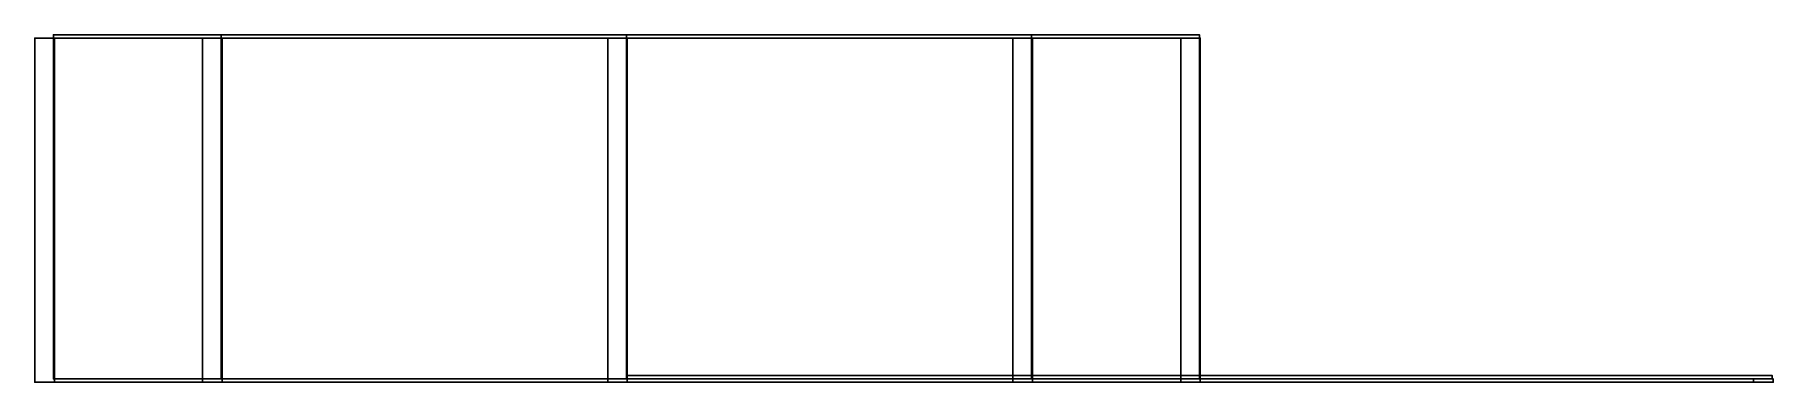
# Model space of a CAD drawing. Extents: x -18.1 to 35, y -3.5 to 7.1.
import ezdxf

# ---------------------------------------------------------------- set-up
doc = ezdxf.new("R2010")
doc.units = 0
doc.header["$MEASUREMENT"] = 0
doc.layers.add('CONTORNO', color=1, linetype='Continuous')
doc.layers.add('CORPO', color=253, linetype='Continuous')

msp = doc.modelspace()

# ---------------------------------------------------------------- linework, layer by layer
at = {"layer": 'CONTORNO', "linetype": 'ByBlock'}
for points, elevation in [([(-0.571, -3.546), (-0.571, -3.446), (34.429, -3.446), (34.429, -3.546), (-0.571, -3.546)], 990.019), ([(0, -3.446), (0, -3.346), (35, -3.346), (35, -3.446), (0, -3.446)], -17.5), ([(0.028, -3.546), (0.028, -3.446), (35.028, -3.446), (35.028, -3.546), (0.028, -3.546)], 1997.5)]:
    msp.add_lwpolyline(points, dxfattribs=dict(at, elevation=elevation))
at = {"layer": 'CORPO', "extrusion": (0, 1, 1e-16)}
for p, q in [((-5.029, -3.446, 16.665), (-5, -3.446, 990.729)), ((-5, -3.446, 1024.271), (-5, -3.446, 1998.229)), ((5.029, -3.446, 16.762), (5, -3.446, 990.729)), ((5, -3.446, 1024.271), (5, -3.446, 1998.229))]:
    msp.add_line(p, q, dxfattribs=at)
for centre in [(0, 0, -3.446), (0, 1007.5, -3.446), (0, 2015, -3.446)]:
    msp.add_circle(centre, 17.5, dxfattribs=at)
at = {"layer": 'CORPO'}
for points, invisible_edges in [([(-12.374, 7.054, 12.374), (-17.5, 7.054), (12.374, 7.054, -12.374), (17.5, 7.054)], 10), ([(0, 7.054, -17.5), (-12.374, 7.054, -12.374), (-17.5, 7.054), (12.374, 7.054, -12.374)], 4), ([(12.374, 7.054, 12.374), (0, 7.054, 17.5), (-12.374, 7.054, 12.374), (17.5, 7.054)], 4)]:
    msp.add_3dface(points, dxfattribs=dict(at, invisible_edges=invisible_edges))
for points in [[(-17.164, -3.446, -3.415), (-17.163, -3.446, 3.42), (-17.5, -3.446), (-17.164, -3.446, -3.415)], [(-17.171, -3.446, 1004.123), (-17.134, -3.446, 1011.006), (-17.5, -3.446, 1007.509), (-17.171, -3.446, 1004.123)], [(-17.143, -3.446, 2011.631), (-17.106, -3.446, 2018.514), (-17.472, -3.446, 2015.017), (-17.143, -3.446, 2011.631)], [(-16.137, -3.446, 1000.883), (-17.171, -3.446, 1004.123), (-17.134, -3.446, 1011.006), (-16.157, -3.446, 1014.24)], [(-16.165, -3.446, -6.703), (-17.164, -3.446, -3.415), (-17.163, -3.446, 3.42), (-16.186, -3.446, 6.654)], [(-16.175, -3.446, 2008.321), (-17.143, -3.446, 2011.631), (-17.106, -3.446, 2018.514), (-16.129, -3.446, 2021.748)], [(-14.546, -3.446, 9.73), (-16.186, -3.446, 6.654), (-16.165, -3.446, -6.703), (-14.55, -3.446, -9.723)], [(-14.49, -3.446, 2024.824), (-16.129, -3.446, 2021.748), (-16.175, -3.446, 2008.321), (-14.494, -3.446, 2005.372)], [(-14.517, -3.446, 1017.316), (-16.157, -3.446, 1014.24), (-16.137, -3.446, 1000.883), (-14.522, -3.446, 997.863)], [(-12.322, -3.446, -12.427), (-14.55, -3.446, -9.723), (-14.546, -3.446, 9.73), (-12.346, -3.446, 12.403)], [(-12.293, -3.446, 995.159), (-14.522, -3.446, 997.863), (-14.517, -3.446, 1017.316), (-12.317, -3.446, 1019.931)], [(-12.341, -3.446, 2002.592), (-14.494, -3.446, 2005.372), (-14.49, -3.446, 2024.824), (-12.289, -3.446, 2027.44)], [(-9.72, -3.446, 14.552), (-12.346, -3.446, 12.403), (-12.322, -3.446, -12.427), (-9.591, -3.446, -14.637)], [(-9.664, -3.446, 2029.58), (-12.289, -3.446, 2027.44), (-12.341, -3.446, 2002.592), (-9.578, -3.446, 2000.354)], [(-9.692, -3.446, 1022.071), (-12.317, -3.446, 1019.931), (-12.293, -3.446, 995.159), (-9.563, -3.446, 992.949)], [(-6.698, -3.446, -16.167), (-9.591, -3.446, -14.637), (-9.72, -3.446, 14.552), (-6.696, -3.446, 16.168)], [(-6.704, -3.446, 991.335), (-9.563, -3.446, 992.949), (-9.692, -3.446, 1022.071), (-6.667, -3.446, 1023.68)], [(-6.676, -3.446, 1998.843), (-9.578, -3.446, 2000.354), (-9.664, -3.446, 2029.58), (-6.639, -3.446, 2031.189)], [(-5, -3.446, 1024.271), (-6.667, -3.446, 1023.68), (-6.704, -3.446, 991.335), (-5, -3.446, 990.729)], [(-5.029, -3.446, 16.665), (-6.696, -3.446, 16.168), (-6.698, -3.446, -16.167), (-5.37, -3.446, -16.537)], [(-4.972, -3.446, 2031.779), (-6.639, -3.446, 2031.189), (-6.676, -3.446, 1998.843), (-4.972, -3.446, 1998.238)], [(-5.37, -3.446, -16.537), (-3.301, -3.446, -17.186), (-3.39, -3.446, 17.168), (-5.029, -3.446, 16.665)], [(-5, -3.446, 990.729), (-3.096, -3.446, 990.276), (-3.39, -3.446, 17.168), (-5.029, -3.446, 16.665)], [(-5, -3.446, 1998.238), (-3.068, -3.446, 1997.784), (-3.052, -3.446, 1024.73), (-5, -3.446, 1024.271)], [(-5, -3.446, 990.729), (-3.096, -3.446, 990.276), (-3.052, -3.446, 1024.73), (-5, -3.446, 1024.271)], [(-4.972, -3.446, 1998.238), (-3.068, -3.446, 1997.784), (-3.024, -3.446, 2032.238), (-4.972, -3.446, 2031.779)], [(-3.39, -3.446, 17.168), (-1.146, -3.446, 17.385), (-1.141, -3.446, 990.037), (-3.096, -3.446, 990.276)], [(-3.39, -3.446, 17.168), (-1.146, -3.446, 17.385), (-1.527, -3.446, -17.347), (-3.301, -3.446, -17.186)], [(-3.052, -3.446, 1024.73), (-1.117, -3.446, 1024.971), (-1.141, -3.446, 990.037), (-3.096, -3.446, 990.276)], [(-3.052, -3.446, 1024.73), (-1.117, -3.446, 1024.971), (-1.114, -3.446, 1997.546), (-3.068, -3.446, 1997.784)], [(-3.024, -3.446, 2032.238), (-1.089, -3.446, 2032.479), (-1.114, -3.446, 1997.546), (-3.068, -3.446, 1997.784)], [(-1.527, -3.446, -17.347), (0, -3.446, -17.5), (0, -3.446, 17.5), (-1.146, -3.446, 17.385)], [(-1.141, -3.446, 990.037), (0, -3.446, 990), (0, -3.446, 17.5), (-1.146, -3.446, 17.385)], [(-1.141, -3.446, 990.037), (0, -3.446, 990), (0.028, -3.446, 1025.008), (-1.117, -3.446, 1024.971)], [(-1.114, -3.446, 1997.546), (0.028, -3.446, 1997.508), (0.028, -3.446, 1025.008), (-1.117, -3.446, 1024.971)], [(-1.114, -3.446, 1997.546), (0.028, -3.446, 1997.508), (0.056, -3.446, 2032.517), (-1.089, -3.446, 2032.479)], [(0, -3.446, 17.5), (2.022, -3.446, 17.383), (2.013, -3.446, 990.116), (0, -3.446, 990)], [(0, -3.446, -17.5), (2.029, -3.446, -17.302), (2.022, -3.446, 17.383), (0, -3.446, 17.5)], [(0, -3.446, 990), (2.013, -3.446, 990.116), (2.05, -3.446, 1024.891), (0.028, -3.446, 1025.008)], [(0.028, -3.446, 1025.008), (2.05, -3.446, 1024.891), (2.04, -3.446, 1997.624), (0.028, -3.446, 1997.508)], [(0.028, -3.446, 1997.508), (2.04, -3.446, 1997.624), (2.077, -3.446, 2032.399), (0.056, -3.446, 2032.517)], [(2.013, -3.446, 990.116), (3.534, -3.446, 990.36), (3.533, -3.446, 17.14), (2.022, -3.446, 17.383)], [(2.05, -3.446, 1024.891), (3.562, -3.446, 1024.648), (3.534, -3.446, 990.36), (2.013, -3.446, 990.116)], [(2.022, -3.446, 17.383), (3.533, -3.446, 17.14), (3.455, -3.446, -17.156), (2.029, -3.446, -17.302)], [(2.04, -3.446, 1997.624), (3.562, -3.446, 1997.869), (3.561, -3.446, 1024.648), (2.05, -3.446, 1024.891)], [(2.077, -3.446, 2032.399), (3.59, -3.446, 2032.156), (3.562, -3.446, 1997.869), (2.04, -3.446, 1997.624)], [(3.455, -3.446, -17.156), (5.064, -3.446, -16.667), (5.029, -3.446, 16.762), (3.533, -3.446, 17.14)], [(3.533, -3.446, 17.14), (5.029, -3.446, 16.762), (5, -3.446, 990.729), (3.534, -3.446, 990.36)], [(3.534, -3.446, 990.36), (5, -3.446, 990.729), (5, -3.446, 1024.271), (3.562, -3.446, 1024.648)], [(3.561, -3.446, 1024.648), (5, -3.446, 1024.271), (5, -3.446, 1998.229), (3.562, -3.446, 1997.869)], [(3.562, -3.446, 1997.869), (5.028, -3.446, 1998.238), (5.028, -3.446, 2031.757), (3.59, -3.446, 2032.156)], [(5, -3.446, 1024.271), (6.78, -3.446, 1023.633), (6.74, -3.446, 991.35), (5, -3.446, 990.729)], [(5.028, -3.446, 2031.757), (6.807, -3.446, 2031.122), (6.768, -3.446, 1998.858), (5.028, -3.446, 1998.238)], [(5.029, -3.446, 16.762), (6.751, -3.446, 16.145), (6.685, -3.446, -16.173), (5.064, -3.446, -16.667)], [(6.751, -3.446, 16.145), (9.679, -3.446, 14.58), (9.656, -3.446, -14.595), (6.685, -3.446, -16.173)], [(6.78, -3.446, 1023.633), (9.707, -3.446, 1022.061), (9.715, -3.446, 992.945), (6.74, -3.446, 991.35)], [(6.807, -3.446, 2031.122), (9.735, -3.446, 2029.536), (9.743, -3.446, 2000.453), (6.768, -3.446, 1998.858)], [(9.656, -3.446, -14.595), (12.285, -3.446, -12.463), (12.317, -3.446, 12.432), (9.679, -3.446, 14.58)], [(9.715, -3.446, 992.945), (12.346, -3.446, 995.097), (12.33, -3.446, 1019.919), (9.707, -3.446, 1022.061)], [(9.743, -3.446, 2000.453), (12.373, -3.446, 2002.605), (12.358, -3.446, 2027.427), (9.735, -3.446, 2029.536)], [(12.317, -3.446, 12.432), (14.546, -3.446, 9.73), (14.575, -3.446, -9.687), (12.285, -3.446, -12.463)], [(12.33, -3.446, 1019.919), (14.559, -3.446, 1017.209), (14.603, -3.446, 997.9), (12.346, -3.446, 995.097)], [(12.358, -3.446, 2027.427), (14.587, -3.446, 2024.718), (14.631, -3.446, 2005.408), (12.373, -3.446, 2002.605)], [(14.546, -3.446, 9.73), (16.165, -3.446, 6.703), (16.171, -3.446, -6.69), (14.575, -3.446, -9.687)], [(14.559, -3.446, 1017.209), (16.165, -3.446, 1014.203), (16.199, -3.446, 1000.896), (14.603, -3.446, 997.9)], [(14.587, -3.446, 2024.718), (16.193, -3.446, 2021.711), (16.223, -3.446, 2008.438), (14.631, -3.446, 2005.408)], [(16.165, -3.446, 6.703), (17.164, -3.446, 3.413), (17.165, -3.446, -3.41), (16.171, -3.446, -6.69)], [(16.165, -3.446, 1014.203), (17.107, -3.446, 1011.187), (17.193, -3.446, 1004.176), (16.199, -3.446, 1000.896)], [(16.193, -3.446, 2021.711), (17.111, -3.446, 2018.669), (17.221, -3.446, 2011.684), (16.223, -3.446, 2008.438)], [(17.193, -3.446, 1004.176), (17.107, -3.446, 1011.187), (17.529, -3.446, 1007.586), (17.193, -3.446, 1004.176)], [(17.221, -3.446, 2011.684), (17.111, -3.446, 2018.669), (17.556, -3.446, 2015.094), (17.221, -3.446, 2011.684)], [(17.165, -3.446, -3.41), (17.164, -3.446, 3.413), (17.5, -3.446), (17.165, -3.446, -3.41)]]:
    msp.add_3dface(points, dxfattribs=at)

# ---------------------------------------------------------------- meshes
mesh = msp.add_polymesh((2, 8), dxfattribs=dict(at, n_close=True))
for k, corner in enumerate([(-12.945, -3.546, 995.144), (-0.571, -3.546, 990.019), (11.804, -3.546, 995.144), (16.929, -3.546, 1007.519), (11.804, -3.546, 1019.893), (-0.571, -3.546, 1025.019), (-12.945, -3.546, 1019.893), (-18.071, -3.546, 1007.519), (-12.945, 6.954, 995.144), (-0.571, 6.954, 990.019), (11.804, 6.954, 995.144), (16.929, 6.954, 1007.519), (11.804, 6.954, 1019.893), (-0.571, 6.954, 1025.019), (-12.945, 6.954, 1019.893), (-18.071, 6.954, 1007.519)]):
    mesh.set_mesh_vertex(divmod(k, 8), corner)
mesh = msp.add_polymesh((2, 8), dxfattribs=dict(at, n_close=True))
for k, corner in enumerate([(-12.374, -3.446, -12.374), (0, -3.446, -17.5), (12.374, -3.446, -12.374), (17.5, -3.446), (12.374, -3.446, 12.374), (0, -3.446, 17.5), (-12.374, -3.446, 12.374), (-17.5, -3.446), (-12.374, 7.054, -12.374), (0, 7.054, -17.5), (12.374, 7.054, -12.374), (17.5, 7.054), (12.374, 7.054, 12.374), (0, 7.054, 17.5), (-12.374, 7.054, 12.374), (-17.5, 7.054)]):
    mesh.set_mesh_vertex(divmod(k, 8), corner)
mesh = msp.add_polymesh((2, 8), dxfattribs=dict(at, n_close=True))
for k, corner in enumerate([(-12.347, -3.546, 2002.626), (0.028, -3.546, 1997.5), (12.402, -3.546, 2002.626), (17.528, -3.546, 2015), (12.402, -3.546, 2027.374), (0.028, -3.546, 2032.5), (-12.347, -3.546, 2027.374), (-17.472, -3.546, 2015), (-12.347, 6.954, 2002.626), (0.028, 6.954, 1997.5), (12.402, 6.954, 2002.626), (17.528, 6.954, 2015), (12.402, 6.954, 2027.374), (0.028, 6.954, 2032.5), (-12.347, 6.954, 2027.374), (-17.472, 6.954, 2015)]):
    mesh.set_mesh_vertex(divmod(k, 8), corner)

doc.saveas('drawing.dxf')
